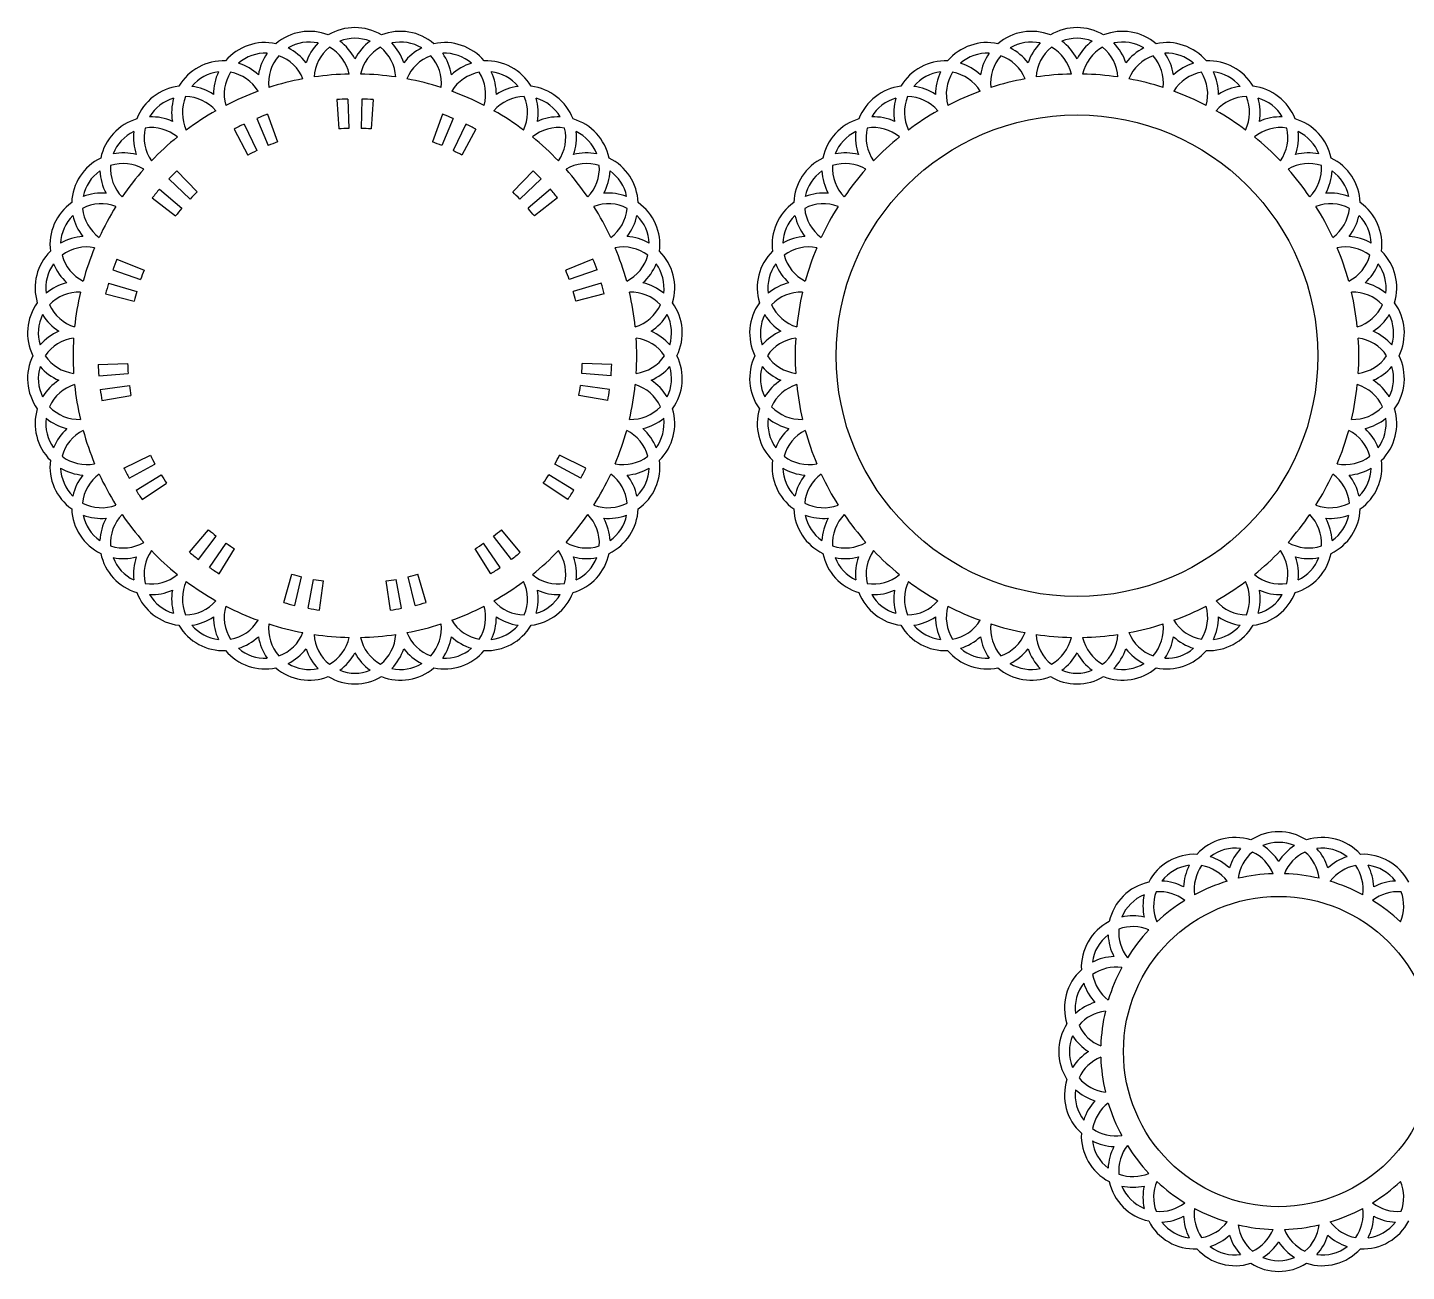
# Model space of a CAD drawing. Extents: x -960 to -427, y -189 to 47.
# Drawn here: x -959.5 to -701.9, y -187.5 to 45 of the extents above; entities that cross this region are included whole.
import ezdxf

# ---------------------------------------------------------------- set-up
doc = ezdxf.new("R2010")
doc.units = 0
doc.layers.get('0').update_dxf_attribs({"linetype": 'CONTINUOUS'})

msp = doc.modelspace()

# ---------------------------------------------------------------- linework, layer by layer
for p, q in [((-901.759703, 31.551512), (-901.369005, 26.065406)), ((-899.647755, 31.655224), (-899.499051, 26.157235)), ((-897.052193, 31.655224), (-897.200897, 26.157235)), ((-894.940246, 31.551512), (-895.330944, 26.065406)), ((-914.70907, 28.799039), (-912.83459, 23.628321)), ((-881.990879, 28.799039), (-883.865358, 23.628321)), ((-920.938955, 26.025316), (-918.350634, 21.17242)), ((-919.051778, 26.979068), (-916.679696, 22.016888)), ((-916.680614, 28.034778), (-914.580228, 22.951632)), ((-880.019334, 28.034778), (-882.11972, 22.951632)), ((-877.648171, 26.979068), (-880.020252, 22.016888)), ((-875.760994, 26.025316), (-878.349315, 21.17242)), ((-931.649258, 18.243824), (-927.833715, 14.282558)), ((-865.05069, 18.243824), (-868.866233, 14.282558)), ((-933.139501, 16.743738), (-929.153201, 12.954357)), ((-863.560448, 16.743738), (-867.546748, 12.954357)), ((-936.212366, 13.17598), (-931.873967, 9.795404)), ((-934.876271, 14.81486), (-930.690966, 11.246496)), ((-861.823678, 14.81486), (-866.008983, 11.246496)), ((-860.487582, 13.17598), (-864.825982, 9.795404)), ((-942.831698, 1.710961), (-937.734834, -0.355915)), ((-853.868251, 1.710961), (-858.965115, -0.355915)), ((-943.582962, -0.265572), (-938.400016, -2.10597)), ((-853.116986, -0.265572), (-858.299933, -2.10597)), ((-944.939026, -4.774729), (-939.600697, -6.098453)), ((-944.385035, -2.734098), (-939.110184, -4.291644)), ((-852.314914, -2.734098), (-857.589764, -4.291644)), ((-851.760922, -4.774729), (-857.099251, -6.098453)), ((-946.322843, -17.94087), (-940.825952, -17.755973)), ((-850.377105, -17.94087), (-855.873997, -17.755973)), ((-946.205229, -20.052089), (-940.721814, -19.625282)), ((-850.494719, -20.052089), (-855.978134, -19.625282)), ((-945.933919, -22.633432), (-940.481592, -21.910846)), ((-850.76603, -22.633432), (-856.218357, -21.910846)), ((-945.610016, -24.722969), (-940.194803, -23.760957)), ((-851.089933, -24.722969), (-856.505146, -23.760957)), ((-941.519044, -37.313687), (-936.572588, -34.908988)), ((-855.180905, -37.313687), (-860.127361, -34.908988)), ((-940.552888, -39.194543), (-935.717137, -36.57433)), ((-939.255107, -41.442366), (-934.56806, -38.56459)), ((-857.444842, -41.442366), (-862.131888, -38.56459)), ((-856.147061, -39.194543), (-860.982811, -36.57433)), ((-938.109315, -43.21951), (-933.553557, -40.138103)), ((-858.590633, -43.21951), (-863.146391, -40.138103)), ((-929.25092, -53.057754), (-925.710187, -48.849048)), ((-867.449028, -53.057754), (-870.989762, -48.849048)), ((-927.603279, -54.383031), (-924.251338, -50.022471)), ((-925.503426, -55.908664), (-922.392093, -51.373292)), ((-871.196523, -55.908664), (-874.307856, -51.373292)), ((-869.096669, -54.383031), (-872.448611, -50.022471)), ((-923.733863, -57.066131), (-920.825292, -52.398132)), ((-872.966086, -57.066131), (-875.874656, -52.398132)), ((-911.639742, -62.450781), (-910.116956, -57.16579)), ((-909.595508, -62.991325), (-908.306958, -57.644398)), ((-907.056666, -63.530973), (-906.059024, -58.122211)), ((-904.969306, -63.868626), (-904.210841, -58.421174)), ((-891.730643, -63.868626), (-892.489108, -58.421174)), ((-889.643283, -63.530973), (-890.640924, -58.122211)), ((-887.10444, -62.991325), (-888.392991, -57.644398)), ((-885.060206, -62.450781), (-886.582992, -57.16579))]:
    msp.add_line(p, q)
for centre, radius in [((-763.42987, -16.327228), 45), ((-725.746378, -146.388199), 29)]:
    msp.add_circle(centre, radius)
for centre, radius, start, end in [((-906.860173, 34.671595), 9.636577, 68.436892, 130.510477), ((-898.349974, 35.37677), 9.636577, 58.963207, 121.036793), ((-889.839776, 34.671595), 9.636577, 49.489523, 111.563108), ((-771.940068, 34.671595), 9.636577, 68.436892, 130.510477), ((-763.42987, 35.37677), 9.636577, 58.963207, 121.036793), ((-754.919671, 34.671595), 9.636577, 49.489523, 111.563108), ((-915.138235, 32.575305), 9.636577, 77.910576, 139.984161), ((-906.860173, 34.671595), 7.636577, 77.62544, 121.321929), ((-898.349974, 35.37677), 9.636577, 135.503174, 161.494026), ((-898.349974, 35.37677), 7.636577, 128.731073, 177.015474), ((-906.860173, 34.671595), 7.636577, 12.45821, 60.742612), ((-906.860173, 34.671595), 9.636577, 27.979659, 53.970511), ((-898.349974, 35.37677), 7.636577, 68.151756, 111.848244), ((-889.839776, 34.671595), 9.636577, 126.029489, 152.020341), ((-889.839776, 34.671595), 7.636577, 119.257388, 167.54179), ((-898.349974, 35.37677), 7.636577, 2.984526, 51.268927), ((-889.839776, 34.671595), 7.636577, 58.678071, 102.37456), ((-898.349974, 35.37677), 9.636577, 18.505974, 44.496826), ((-881.561713, 32.575305), 9.636577, 40.015839, 102.089424), ((-780.218131, 32.575305), 9.636577, 77.910576, 139.984161), ((-771.940068, 34.671595), 7.636577, 77.62544, 121.321929), ((-763.42987, 35.37677), 9.636577, 135.503174, 161.494026), ((-763.42987, 35.37677), 7.636577, 128.731073, 177.015474), ((-771.940068, 34.671595), 7.636577, 12.45821, 60.742612), ((-763.42987, 35.37677), 7.636577, 68.151756, 111.848244), ((-771.940068, 34.671595), 9.636577, 27.979659, 53.970511), ((-754.919671, 34.671595), 9.636577, 126.029489, 152.020341), ((-754.919671, 34.671595), 7.636577, 119.257388, 167.54179), ((-763.42987, 35.37677), 7.636577, 2.984526, 51.268927), ((-763.42987, 35.37677), 9.636577, 18.505974, 44.496826), ((-754.919671, 34.671595), 7.636577, 58.678071, 102.37456), ((-746.641609, 32.575305), 9.636577, 40.015839, 102.089424), ((-922.958358, 29.145081), 9.636577, 87.38426, 149.457845), ((-915.138235, 32.575305), 7.636577, 87.099124, 130.795613), ((-906.860173, 34.671595), 9.636577, 144.976858, 170.96771), ((-906.860173, 34.671595), 7.636577, 138.204757, 186.489158), ((-915.138235, 32.575305), 7.636577, 21.931894, 70.216296), ((-915.138235, 32.575305), 9.636577, 37.453343, 63.444195), ((-881.561713, 32.575305), 9.636577, 116.555805, 142.546657), ((-881.561713, 32.575305), 7.636577, 109.783704, 158.068106), ((-889.839776, 34.671595), 7.636577, 353.510842, 41.795243), ((-889.839776, 34.671595), 9.636577, 9.03229, 35.023142), ((-881.561713, 32.575305), 7.636577, 49.204387, 92.900876), ((-873.741591, 29.145081), 9.636577, 30.542155, 92.61574), ((-788.038253, 29.145081), 9.636577, 87.38426, 149.457845), ((-780.218131, 32.575305), 7.636577, 87.099124, 130.795613), ((-771.940068, 34.671595), 9.636577, 144.976858, 170.96771), ((-771.940068, 34.671595), 7.636577, 138.204757, 186.489158), ((-780.218131, 32.575305), 7.636577, 21.931894, 70.216296), ((-780.218131, 32.575305), 9.636577, 37.453343, 63.444195), ((-746.641609, 32.575305), 9.636577, 116.555805, 142.546657), ((-746.641609, 32.575305), 7.636577, 109.783704, 158.068106), ((-754.919671, 34.671595), 7.636577, 353.510842, 41.795243), ((-746.641609, 32.575305), 7.636577, 49.204387, 92.900876), ((-754.919671, 34.671595), 9.636577, 9.03229, 35.023142), ((-738.821487, 29.145081), 9.636577, 30.542155, 92.61574), ((-922.958358, 29.145081), 7.636577, 96.572808, 140.269297), ((-915.138235, 32.575305), 9.636577, 154.450542, 180.441394), ((-915.138235, 32.575305), 7.636577, 147.678441, 195.962843), ((-922.958358, 29.145081), 7.636577, 31.405578, 79.68998), ((-922.958358, 29.145081), 9.636577, 46.927027, 72.917879), ((-898.349974, -16.327228), 52.656781, 91.146318, 98.327367), ((-898.349974, -16.327228), 52.656781, 81.672633, 88.853682), ((-873.741591, 29.145081), 9.636577, 107.082121, 133.072973), ((-873.741591, 29.145081), 7.636577, 100.31002, 148.594422), ((-881.561713, 32.575305), 7.636577, 344.037157, 32.321559), ((-881.561713, 32.575305), 9.636577, 359.558606, 25.549458), ((-873.741591, 29.145081), 7.636577, 39.730703, 83.427192), ((-788.038253, 29.145081), 7.636577, 96.572808, 140.269297), ((-780.218131, 32.575305), 9.636577, 154.450542, 180.441394), ((-780.218131, 32.575305), 7.636577, 147.678441, 195.962843), ((-788.038253, 29.145081), 7.636577, 31.405578, 79.68998), ((-788.038253, 29.145081), 9.636577, 46.927027, 72.917879), ((-763.42987, -16.327228), 52.656781, 91.146318, 98.327367), ((-763.42987, -16.327228), 52.656781, 81.672633, 88.853682), ((-738.821487, 29.145081), 9.636577, 107.082121, 133.072973), ((-738.821487, 29.145081), 7.636577, 100.31002, 148.594422), ((-746.641609, 32.575305), 7.636577, 344.037157, 32.321559), ((-746.641609, 32.575305), 9.636577, 359.558606, 25.549458), ((-738.821487, 29.145081), 7.636577, 39.730703, 83.427192), ((-930.107227, 24.474491), 9.636577, 96.857944, 158.931529), ((-930.107227, 24.474491), 9.636577, 56.400711, 82.391563), ((-898.349974, -16.327228), 52.656781, 100.620002, 107.801051), ((-898.349974, -16.327228), 52.656781, 72.198949, 79.379998), ((-866.592721, 24.474491), 9.636577, 97.608437, 123.599289), ((-866.592721, 24.474491), 9.636577, 21.068471, 83.142056), ((-795.187123, 24.474491), 9.636577, 96.857944, 158.931529), ((-795.187123, 24.474491), 9.636577, 56.400711, 82.391563), ((-763.42987, -16.327228), 52.656781, 100.620002, 107.801051), ((-763.42987, -16.327228), 52.656781, 72.198949, 79.379998), ((-731.672617, 24.474491), 9.636577, 97.608437, 123.599289), ((-731.672617, 24.474491), 9.636577, 21.068471, 83.142056), ((-930.107227, 24.474491), 7.636577, 106.046492, 149.742981), ((-922.958358, 29.145081), 9.636577, 163.924226, 189.915078), ((-922.958358, 29.145081), 7.636577, 157.152125, 205.436527), ((-930.107227, 24.474491), 7.636577, 40.879263, 89.163664), ((-898.349974, -16.327228), 52.656781, 110.093686, 117.274735), ((-898.349974, -16.327228), 48, 91.549301, 94.073495), ((-898.349974, -16.327228), 48, 85.926505, 88.450699), ((-898.349974, -16.327228), 52.656781, 62.725265, 69.906314), ((-866.592721, 24.474491), 7.636577, 90.836336, 139.120737), ((-873.741591, 29.145081), 7.636577, 334.563473, 22.847875), ((-873.741591, 29.145081), 9.636577, 350.084922, 16.075774), ((-866.592721, 24.474491), 7.636577, 30.257019, 73.953508), ((-795.187123, 24.474491), 7.636577, 106.046492, 149.742981), ((-788.038253, 29.145081), 9.636577, 163.924226, 189.915078), ((-788.038253, 29.145081), 7.636577, 157.152125, 205.436527), ((-795.187123, 24.474491), 7.636577, 40.879263, 89.163664), ((-763.42987, -16.327228), 52.656781, 110.093686, 117.274735), ((-763.42987, -16.327228), 52.656781, 62.725265, 69.906314), ((-731.672617, 24.474491), 7.636577, 90.836336, 139.120737), ((-738.821487, 29.145081), 7.636577, 334.563473, 22.847875), ((-738.821487, 29.145081), 9.636577, 350.084922, 16.075774), ((-731.672617, 24.474491), 7.636577, 30.257019, 73.953508), ((-898.349974, -16.327228), 52.656781, 119.56737, 126.748419), ((-898.349974, -16.327228), 48, 109.926505, 112.450699), ((-898.349974, -16.327228), 48, 67.549301, 70.073495), ((-898.349974, -16.327228), 52.656781, 53.251581, 60.43263), ((-763.42987, -16.327228), 52.656781, 119.56737, 126.748419), ((-763.42987, -16.327228), 52.656781, 53.251581, 60.43263), ((-936.389842, 18.690937), 9.636577, 106.331628, 168.405214), ((-930.107227, 24.474491), 7.636577, 166.625809, 214.910211), ((-936.389842, 18.690937), 7.636577, 50.352947, 98.637348), ((-936.389842, 18.690937), 9.636577, 65.874395, 91.865248), ((-898.349974, -16.327228), 48, 115.549301, 118.073495), ((-898.349974, -16.327228), 42.5, 91.549301, 94.073495), ((-898.349974, -16.327228), 42.5, 85.926505, 88.450699), ((-898.349974, -16.327228), 48, 61.926505, 64.450699), ((-860.310106, 18.690937), 7.636577, 81.362652, 129.647053), ((-860.310106, 18.690937), 9.636577, 88.134752, 114.125605), ((-866.592721, 24.474491), 7.636577, 325.089789, 13.374191), ((-860.310106, 18.690937), 9.636577, 11.594786, 73.668372), ((-801.469738, 18.690937), 9.636577, 106.331628, 168.405214), ((-795.187123, 24.474491), 7.636577, 166.625809, 214.910211), ((-801.469738, 18.690937), 7.636577, 50.352947, 98.637348), ((-801.469738, 18.690937), 9.636577, 65.874395, 91.865248), ((-725.390002, 18.690937), 7.636577, 81.362652, 129.647053), ((-725.390002, 18.690937), 9.636577, 88.134752, 114.125605), ((-731.672617, 24.474491), 7.636577, 325.089789, 13.374191), ((-725.390002, 18.690937), 9.636577, 11.594786, 73.668372), ((-936.389842, 18.690937), 7.636577, 115.520177, 159.216666), ((-930.107227, 24.474491), 9.636577, 173.39791, 199.388762), ((-898.349974, -16.327228), 52.656781, 129.041055, 136.222103), ((-898.349974, -16.327228), 42.5, 109.926505, 112.450699), ((-898.349974, -16.327228), 42.5, 67.549301, 70.073495), ((-898.349974, -16.327228), 52.656781, 43.777897, 50.958945), ((-866.592721, 24.474491), 9.636577, 340.611238, 6.60209), ((-860.310106, 18.690937), 7.636577, 20.783334, 64.479823), ((-801.469738, 18.690937), 7.636577, 115.520177, 159.216666), ((-795.187123, 24.474491), 9.636577, 173.39791, 199.388762), ((-763.42987, -16.327228), 52.656781, 129.041055, 136.222103), ((-763.42987, -16.327228), 52.656781, 43.777897, 50.958945), ((-731.672617, 24.474491), 9.636577, 340.611238, 6.60209), ((-725.390002, 18.690937), 7.636577, 20.783334, 64.479823), ((-941.634829, 11.952178), 9.636577, 115.805313, 177.878898), ((-941.634829, 11.952178), 9.636577, 75.34808, 101.338932), ((-898.349974, -16.327228), 42.5, 115.549301, 118.073495), ((-898.349974, -16.327228), 42.5, 61.926505, 64.450699), ((-855.06512, 11.952178), 9.636577, 78.661068, 104.65192), ((-855.06512, 11.952178), 9.636577, 2.121102, 64.194687), ((-806.714724, 11.952178), 9.636577, 115.805313, 177.878898), ((-806.714724, 11.952178), 9.636577, 75.34808, 101.338932), ((-720.145015, 11.952178), 9.636577, 78.661068, 104.65192), ((-720.145015, 11.952178), 9.636577, 2.121102, 64.194687), ((-941.634829, 11.952178), 7.636577, 124.993861, 168.69035), ((-936.389842, 18.690937), 9.636577, 182.871595, 208.862447), ((-936.389842, 18.690937), 7.636577, 176.099494, 224.383895), ((-941.634829, 11.952178), 7.636577, 59.826631, 108.111033), ((-898.349974, -16.327228), 52.656781, 138.514739, 145.695788), ((-898.349974, -16.327228), 48, 133.926505, 136.450699), ((-898.349974, -16.327228), 48, 43.549301, 46.073495), ((-855.06512, 11.952178), 7.636577, 71.888967, 120.173369), ((-898.349974, -16.327228), 52.656781, 34.304212, 41.485261), ((-860.310106, 18.690937), 7.636577, 315.616105, 3.900506), ((-860.310106, 18.690937), 9.636577, 331.137553, 357.128405), ((-855.06512, 11.952178), 7.636577, 11.30965, 55.006139), ((-806.714724, 11.952178), 7.636577, 124.993861, 168.69035), ((-801.469738, 18.690937), 9.636577, 182.871595, 208.862447), ((-801.469738, 18.690937), 7.636577, 176.099494, 224.383895), ((-806.714724, 11.952178), 7.636577, 59.826631, 108.111033), ((-763.42987, -16.327228), 52.656781, 138.514739, 145.695788), ((-763.42987, -16.327228), 52.656781, 34.304212, 41.485261), ((-720.145015, 11.952178), 7.636577, 71.888967, 120.173369), ((-725.390002, 18.690937), 7.636577, 315.616105, 3.900506), ((-725.390002, 18.690937), 9.636577, 331.137553, 357.128405), ((-720.145015, 11.952178), 7.636577, 11.30965, 55.006139), ((-945.699117, 4.442031), 9.636577, 84.821764, 110.812616), ((-898.349974, -16.327228), 48, 139.549301, 142.073495), ((-898.349974, -16.327228), 42.5, 133.926505, 136.450699), ((-898.349974, -16.327228), 42.5, 43.549301, 46.073495), ((-898.349974, -16.327228), 48, 37.926505, 40.450699), ((-851.000832, 4.442031), 9.636577, 69.187384, 95.178236), ((-810.779012, 4.442031), 9.636577, 84.821764, 110.812616), ((-716.080727, 4.442031), 9.636577, 69.187384, 95.178236), ((-945.699117, 4.442031), 9.636577, 125.278997, 187.352582), ((-945.699117, 4.442031), 7.636577, 69.300315, 117.584717), ((-941.634829, 11.952178), 7.636577, 185.573178, 233.857579), ((-898.349974, -16.327228), 52.656781, 147.988423, 155.169472), ((-898.349974, -16.327228), 42.5, 139.549301, 142.073495), ((-898.349974, -16.327228), 42.5, 37.926505, 40.450699), ((-851.000832, 4.442031), 7.636577, 62.415283, 110.699685), ((-898.349974, -16.327228), 52.656781, 24.830528, 32.011577), ((-855.06512, 11.952178), 7.636577, 306.142421, 354.426822), ((-851.000832, 4.442031), 9.636577, 352.647418, 54.721003), ((-810.779012, 4.442031), 9.636577, 125.278997, 187.352582), ((-810.779012, 4.442031), 7.636577, 69.300315, 117.584717), ((-806.714724, 11.952178), 7.636577, 185.573178, 233.857579), ((-763.42987, -16.327228), 52.656781, 147.988423, 155.169472), ((-716.080727, 4.442031), 7.636577, 62.415283, 110.699685), ((-763.42987, -16.327228), 52.656781, 24.830528, 32.011577), ((-720.145015, 11.952178), 7.636577, 306.142421, 354.426822), ((-716.080727, 4.442031), 9.636577, 352.647418, 54.721003), ((-945.699117, 4.442031), 7.636577, 134.467545, 178.164034), ((-941.634829, 11.952178), 9.636577, 192.345279, 218.336131), ((-855.06512, 11.952178), 9.636577, 321.663869, 347.654721), ((-851.000832, 4.442031), 7.636577, 1.835966, 45.532455), ((-810.779012, 4.442031), 7.636577, 134.467545, 178.164034), ((-806.714724, 11.952178), 9.636577, 192.345279, 218.336131), ((-720.145015, 11.952178), 9.636577, 321.663869, 347.654721), ((-716.080727, 4.442031), 7.636577, 1.835966, 45.532455), ((-948.471844, -3.634647), 9.636577, 94.295448, 120.2863), ((-848.228104, -3.634647), 9.636577, 59.7137, 85.704552), ((-813.55174, -3.634647), 9.636577, 94.295448, 120.2863), ((-713.308, -3.634647), 9.636577, 59.7137, 85.704552), ((-948.471844, -3.634647), 9.636577, 134.752681, 196.826266), ((-948.471844, -3.634647), 7.636577, 78.774, 127.058401), ((-898.349974, -16.327228), 52.656781, 157.462107, 164.643156), ((-848.228104, -3.634647), 7.636577, 52.941599, 101.226), ((-898.349974, -16.327228), 52.656781, 15.356844, 22.537893), ((-848.228104, -3.634647), 9.636577, 343.173734, 45.247319), ((-813.55174, -3.634647), 9.636577, 134.752681, 196.826266), ((-813.55174, -3.634647), 7.636577, 78.774, 127.058401), ((-763.42987, -16.327228), 52.656781, 157.462107, 164.643156), ((-713.308, -3.634647), 7.636577, 52.941599, 101.226), ((-763.42987, -16.327228), 52.656781, 15.356844, 22.537893), ((-713.308, -3.634647), 9.636577, 343.173734, 45.247319), ((-948.471844, -3.634647), 7.636577, 143.941229, 187.637718), ((-945.699117, 4.442031), 9.636577, 201.818963, 227.809815), ((-945.699117, 4.442031), 7.636577, 195.046862, 243.331264), ((-898.349974, -16.327228), 48, 157.926505, 160.450699), ((-898.349974, -16.327228), 48, 19.549301, 22.073495), ((-851.000832, 4.442031), 7.636577, 296.668736, 344.953138), ((-851.000832, 4.442031), 9.636577, 312.190185, 338.181037), ((-848.228104, -3.634647), 7.636577, 352.362282, 36.058771), ((-813.55174, -3.634647), 7.636577, 143.941229, 187.637718), ((-810.779012, 4.442031), 9.636577, 201.818963, 227.809815), ((-810.779012, 4.442031), 7.636577, 195.046862, 243.331264), ((-716.080727, 4.442031), 7.636577, 296.668736, 344.953138), ((-716.080727, 4.442031), 9.636577, 312.190185, 338.181037), ((-713.308, -3.634647), 7.636577, 352.362282, 36.058771), ((-898.349974, -16.327228), 42.5, 157.926505, 160.450699), ((-898.349974, -16.327228), 42.5, 19.549301, 22.073495), ((-949.877377, -12.057546), 9.636577, 103.769132, 129.759984), ((-949.877377, -12.057546), 7.636577, 88.247684, 136.532085), ((-898.349974, -16.327228), 52.656781, 166.935791, 174.11684), ((-898.349974, -16.327228), 48, 163.549301, 166.073495), ((-898.349974, -16.327228), 42.5, 163.549301, 166.073495), ((-898.349974, -16.327228), 42.5, 13.926505, 16.450699), ((-898.349974, -16.327228), 48, 13.926505, 16.450699), ((-898.349974, -16.327228), 52.656781, 5.88316, 13.064209), ((-846.822571, -12.057546), 7.636577, 43.467915, 91.752316), ((-846.822571, -12.057546), 9.636577, 50.240016, 76.230868), ((-814.957273, -12.057546), 9.636577, 103.769132, 129.759984), ((-814.957273, -12.057546), 7.636577, 88.247684, 136.532085), ((-763.42987, -16.327228), 52.656781, 166.935791, 174.11684), ((-763.42987, -16.327228), 52.656781, 5.88316, 13.064209), ((-711.902467, -12.057546), 7.636577, 43.467915, 91.752316), ((-711.902467, -12.057546), 9.636577, 50.240016, 76.230868), ((-949.877377, -12.057546), 9.636577, 144.226365, 206.29995), ((-948.471844, -3.634647), 7.636577, 204.520546, 252.804948), ((-848.228104, -3.634647), 7.636577, 287.195052, 335.479454), ((-846.822571, -12.057546), 9.636577, 333.70005, 35.773635), ((-814.957273, -12.057546), 9.636577, 144.226365, 206.29995), ((-813.55174, -3.634647), 7.636577, 204.520546, 252.804948), ((-713.308, -3.634647), 7.636577, 287.195052, 335.479454), ((-711.902467, -12.057546), 9.636577, 333.70005, 35.773635), ((-949.877377, -12.057546), 7.636577, 153.414913, 197.111402), ((-948.471844, -3.634647), 9.636577, 211.292647, 237.283499), ((-848.228104, -3.634647), 9.636577, 302.716501, 328.707353), ((-846.822571, -12.057546), 7.636577, 342.888598, 26.585087), ((-814.957273, -12.057546), 7.636577, 153.414913, 197.111402), ((-813.55174, -3.634647), 9.636577, 211.292647, 237.283499), ((-713.308, -3.634647), 9.636577, 302.716501, 328.707353), ((-711.902467, -12.057546), 7.636577, 342.888598, 26.585087), ((-949.877377, -20.596911), 9.636577, 113.242817, 139.233669), ((-846.822571, -20.596911), 9.636577, 40.766331, 66.757183), ((-814.957273, -20.596911), 9.636577, 113.242817, 139.233669), ((-711.902467, -20.596911), 9.636577, 40.766331, 66.757183), ((-949.877377, -20.596911), 7.636577, 97.721368, 146.00577), ((-898.349974, -16.327228), 52.656781, 176.409476, 183.590524), ((-898.349974, -16.327228), 52.656781, 356.409476, 3.590524), ((-846.822571, -20.596911), 7.636577, 33.99423, 82.278632), ((-814.957273, -20.596911), 7.636577, 97.721368, 146.00577), ((-763.42987, -16.327228), 52.656781, 176.409476, 183.590524), ((-763.42987, -16.327228), 52.656781, 356.409476, 3.590524), ((-711.902467, -20.596911), 7.636577, 33.99423, 82.278632), ((-949.877377, -20.596911), 9.636577, 153.70005, 215.773635), ((-949.877377, -12.057546), 7.636577, 213.99423, 262.278632), ((-898.349974, -16.327228), 48, 181.926505, 184.450699), ((-898.349974, -16.327228), 42.5, 181.926505, 184.450699), ((-898.349974, -16.327228), 42.5, 355.549301, 358.073495), ((-898.349974, -16.327228), 48, 355.549301, 358.073495), ((-846.822571, -12.057546), 7.636577, 277.721368, 326.00577), ((-846.822571, -20.596911), 9.636577, 324.226365, 26.29995), ((-814.957273, -20.596911), 9.636577, 153.70005, 215.773635), ((-814.957273, -12.057546), 7.636577, 213.99423, 262.278632), ((-711.902467, -12.057546), 7.636577, 277.721368, 326.00577), ((-711.902467, -20.596911), 9.636577, 324.226365, 26.29995), ((-949.877377, -20.596911), 7.636577, 162.888598, 206.585087), ((-949.877377, -12.057546), 9.636577, 220.766331, 246.757183), ((-846.822571, -12.057546), 9.636577, 293.242817, 319.233669), ((-846.822571, -20.596911), 7.636577, 333.414913, 17.111402), ((-814.957273, -20.596911), 7.636577, 162.888598, 206.585087), ((-814.957273, -12.057546), 9.636577, 220.766331, 246.757183), ((-711.902467, -12.057546), 9.636577, 293.242817, 319.233669), ((-711.902467, -20.596911), 7.636577, 333.414913, 17.111402), ((-948.471844, -29.01981), 9.636577, 122.716501, 148.707353), ((-948.471844, -29.01981), 7.636577, 107.195052, 155.479454), ((-898.349974, -16.327228), 52.656781, 185.88316, 193.064209), ((-898.349974, -16.327228), 48, 187.549301, 190.073495), ((-898.349974, -16.327228), 42.5, 187.549301, 190.073495), ((-898.349974, -16.327228), 42.5, 349.926505, 352.450699), ((-898.349974, -16.327228), 48, 349.926505, 352.450699), ((-898.349974, -16.327228), 52.656781, 346.935791, 354.11684), ((-848.228104, -29.01981), 7.636577, 24.520546, 72.804948), ((-848.228104, -29.01981), 9.636577, 31.292647, 57.283499), ((-813.55174, -29.01981), 9.636577, 122.716501, 148.707353), ((-813.55174, -29.01981), 7.636577, 107.195052, 155.479454), ((-763.42987, -16.327228), 52.656781, 185.88316, 193.064209), ((-763.42987, -16.327228), 52.656781, 346.935791, 354.11684), ((-713.308, -29.01981), 7.636577, 24.520546, 72.804948), ((-713.308, -29.01981), 9.636577, 31.292647, 57.283499), ((-948.471844, -29.01981), 9.636577, 163.173734, 225.247319), ((-948.471844, -29.01981), 7.636577, 172.362282, 216.058771), ((-949.877377, -20.596911), 9.636577, 230.240016, 256.230868), ((-949.877377, -20.596911), 7.636577, 223.467915, 271.752316), ((-846.822571, -20.596911), 7.636577, 268.247684, 316.532085), ((-846.822571, -20.596911), 9.636577, 283.769132, 309.759984), ((-848.228104, -29.01981), 7.636577, 323.941229, 7.637718), ((-848.228104, -29.01981), 9.636577, 314.752681, 16.826266), ((-813.55174, -29.01981), 9.636577, 163.173734, 225.247319), ((-813.55174, -29.01981), 7.636577, 172.362282, 216.058771), ((-814.957273, -20.596911), 9.636577, 230.240016, 256.230868), ((-814.957273, -20.596911), 7.636577, 223.467915, 271.752316), ((-711.902467, -20.596911), 7.636577, 268.247684, 316.532085), ((-711.902467, -20.596911), 9.636577, 283.769132, 309.759984), ((-713.308, -29.01981), 7.636577, 323.941229, 7.637718), ((-713.308, -29.01981), 9.636577, 314.752681, 16.826266), ((-945.699117, -37.096488), 9.636577, 132.190185, 158.181037), ((-945.699117, -37.096488), 7.636577, 116.668736, 164.953138), ((-898.349974, -16.327228), 52.656781, 195.356844, 202.537893), ((-898.349974, -16.327228), 52.656781, 337.462107, 344.643156), ((-851.000832, -37.096488), 7.636577, 15.046862, 63.331264), ((-851.000832, -37.096488), 9.636577, 21.818963, 47.809815), ((-810.779012, -37.096488), 9.636577, 132.190185, 158.181037), ((-810.779012, -37.096488), 7.636577, 116.668736, 164.953138), ((-763.42987, -16.327228), 52.656781, 195.356844, 202.537893), ((-763.42987, -16.327228), 52.656781, 337.462107, 344.643156), ((-716.080727, -37.096488), 7.636577, 15.046862, 63.331264), ((-716.080727, -37.096488), 9.636577, 21.818963, 47.809815), ((-945.699117, -37.096488), 9.636577, 172.647418, 234.721003), ((-948.471844, -29.01981), 7.636577, 232.941599, 281.226), ((-898.349974, -16.327228), 42.5, 205.926505, 208.450699), ((-898.349974, -16.327228), 42.5, 331.549301, 334.073495), ((-848.228104, -29.01981), 7.636577, 258.774, 307.058401), ((-851.000832, -37.096488), 9.636577, 305.278997, 7.352582), ((-810.779012, -37.096488), 9.636577, 172.647418, 234.721003), ((-813.55174, -29.01981), 7.636577, 232.941599, 281.226), ((-713.308, -29.01981), 7.636577, 258.774, 307.058401), ((-716.080727, -37.096488), 9.636577, 305.278997, 7.352582), ((-948.471844, -29.01981), 9.636577, 239.7137, 265.704552), ((-945.699117, -37.096488), 7.636577, 181.835966, 225.532455), ((-941.634829, -44.606635), 9.636577, 141.663869, 167.654721), ((-941.634829, -44.606635), 7.636577, 126.142421, 174.426822), ((-898.349974, -16.327228), 52.656781, 204.830528, 212.011577), ((-898.349974, -16.327228), 48, 205.926505, 208.450699), ((-898.349974, -16.327228), 42.5, 211.549301, 214.073495), ((-898.349974, -16.327228), 42.5, 325.926505, 328.450699), ((-898.349974, -16.327228), 48, 331.549301, 334.073495), ((-898.349974, -16.327228), 52.656781, 327.988423, 335.169472), ((-855.06512, -44.606635), 7.636577, 5.573178, 53.857579), ((-855.06512, -44.606635), 9.636577, 12.345279, 38.336131), ((-848.228104, -29.01981), 9.636577, 274.295448, 300.2863), ((-851.000832, -37.096488), 7.636577, 314.467545, 358.164034), ((-813.55174, -29.01981), 9.636577, 239.7137, 265.704552), ((-810.779012, -37.096488), 7.636577, 181.835966, 225.532455), ((-806.714724, -44.606635), 9.636577, 141.663869, 167.654721), ((-806.714724, -44.606635), 7.636577, 126.142421, 174.426822), ((-763.42987, -16.327228), 52.656781, 204.830528, 212.011577), ((-763.42987, -16.327228), 52.656781, 327.988423, 335.169472), ((-720.145015, -44.606635), 7.636577, 5.573178, 53.857579), ((-713.308, -29.01981), 9.636577, 274.295448, 300.2863), ((-720.145015, -44.606635), 9.636577, 12.345279, 38.336131), ((-716.080727, -37.096488), 7.636577, 314.467545, 358.164034), ((-898.349974, -16.327228), 48, 211.549301, 214.073495), ((-898.349974, -16.327228), 48, 325.926505, 328.450699), ((-941.634829, -44.606635), 9.636577, 182.121102, 244.194687), ((-945.699117, -37.096488), 7.636577, 242.415283, 290.699685), ((-945.699117, -37.096488), 9.636577, 249.187384, 275.178236), ((-941.634829, -44.606635), 7.636577, 191.30965, 235.006139), ((-936.389842, -51.345394), 7.636577, 135.616105, 183.900506), ((-898.349974, -16.327228), 52.656781, 214.304212, 221.485261), ((-898.349974, -16.327228), 52.656781, 318.514739, 325.695788), ((-860.310106, -51.345394), 7.636577, 356.099494, 44.383895), ((-851.000832, -37.096488), 7.636577, 249.300315, 297.584717), ((-851.000832, -37.096488), 9.636577, 264.821764, 290.812616), ((-855.06512, -44.606635), 9.636577, 295.805313, 357.878898), ((-855.06512, -44.606635), 7.636577, 304.993861, 348.69035), ((-806.714724, -44.606635), 9.636577, 182.121102, 244.194687), ((-810.779012, -37.096488), 7.636577, 242.415283, 290.699685), ((-806.714724, -44.606635), 7.636577, 191.30965, 235.006139), ((-810.779012, -37.096488), 9.636577, 249.187384, 275.178236), ((-801.469738, -51.345394), 7.636577, 135.616105, 183.900506), ((-763.42987, -16.327228), 52.656781, 214.304212, 221.485261), ((-763.42987, -16.327228), 52.656781, 318.514739, 325.695788), ((-725.390002, -51.345394), 7.636577, 356.099494, 44.383895), ((-716.080727, -37.096488), 7.636577, 249.300315, 297.584717), ((-716.080727, -37.096488), 9.636577, 264.821764, 290.812616), ((-720.145015, -44.606635), 9.636577, 295.805313, 357.878898), ((-720.145015, -44.606635), 7.636577, 304.993861, 348.69035), ((-936.389842, -51.345394), 9.636577, 151.137553, 177.128405), ((-898.349974, -16.327228), 42.5, 229.926505, 232.450699), ((-898.349974, -16.327228), 42.5, 307.549301, 310.073495), ((-860.310106, -51.345394), 9.636577, 2.871595, 28.862447), ((-801.469738, -51.345394), 9.636577, 151.137553, 177.128405), ((-725.390002, -51.345394), 9.636577, 2.871595, 28.862447), ((-941.634829, -44.606635), 7.636577, 251.888967, 300.173369), ((-898.349974, -16.327228), 42.5, 235.549301, 238.073495), ((-898.349974, -16.327228), 42.5, 301.926505, 304.450699), ((-855.06512, -44.606635), 7.636577, 239.826631, 288.111033), ((-806.714724, -44.606635), 7.636577, 251.888967, 300.173369), ((-720.145015, -44.606635), 7.636577, 239.826631, 288.111033), ((-936.389842, -51.345394), 9.636577, 191.594786, 253.668372), ((-941.634829, -44.606635), 9.636577, 258.661068, 284.65192), ((-936.389842, -51.345394), 7.636577, 200.783334, 244.479823), ((-930.107227, -57.128948), 9.636577, 160.611238, 186.60209), ((-930.107227, -57.128948), 7.636577, 145.089789, 193.374191), ((-898.349974, -16.327228), 52.656781, 223.777897, 230.958945), ((-898.349974, -16.327228), 48, 229.926505, 232.450699), ((-898.349974, -16.327228), 48, 307.549301, 310.073495), ((-898.349974, -16.327228), 52.656781, 309.041055, 316.222103), ((-866.592721, -57.128948), 7.636577, 346.625809, 34.910211), ((-860.310106, -51.345394), 9.636577, 286.331628, 348.405214), ((-866.592721, -57.128948), 9.636577, 353.39791, 19.388762), ((-855.06512, -44.606635), 9.636577, 255.34808, 281.338932), ((-860.310106, -51.345394), 7.636577, 295.520177, 339.216666), ((-801.469738, -51.345394), 9.636577, 191.594786, 253.668372), ((-806.714724, -44.606635), 9.636577, 258.661068, 284.65192), ((-801.469738, -51.345394), 7.636577, 200.783334, 244.479823), ((-795.187123, -57.128948), 9.636577, 160.611238, 186.60209), ((-795.187123, -57.128948), 7.636577, 145.089789, 193.374191), ((-763.42987, -16.327228), 52.656781, 223.777897, 230.958945), ((-763.42987, -16.327228), 52.656781, 309.041055, 316.222103), ((-731.672617, -57.128948), 7.636577, 346.625809, 34.910211), ((-725.390002, -51.345394), 9.636577, 286.331628, 348.405214), ((-731.672617, -57.128948), 9.636577, 353.39791, 19.388762), ((-720.145015, -44.606635), 9.636577, 255.34808, 281.338932), ((-725.390002, -51.345394), 7.636577, 295.520177, 339.216666), ((-898.349974, -16.327228), 48, 235.549301, 238.073495), ((-898.349974, -16.327228), 48, 301.926505, 304.450699), ((-936.389842, -51.345394), 7.636577, 261.362652, 309.647053), ((-922.958358, -61.799538), 7.636577, 154.563473, 202.847875), ((-898.349974, -16.327228), 52.656781, 233.251581, 240.43263), ((-898.349974, -16.327228), 42.5, 253.926505, 256.450699), ((-898.349974, -16.327228), 42.5, 259.549301, 262.073495), ((-898.349974, -16.327228), 42.5, 277.926505, 280.450699), ((-898.349974, -16.327228), 42.5, 283.549301, 286.073495), ((-898.349974, -16.327228), 52.656781, 299.56737, 306.748419), ((-873.741591, -61.799538), 7.636577, 337.152125, 25.436527), ((-860.310106, -51.345394), 7.636577, 230.352947, 278.637348), ((-801.469738, -51.345394), 7.636577, 261.362652, 309.647053), ((-788.038253, -61.799538), 7.636577, 154.563473, 202.847875), ((-763.42987, -16.327228), 52.656781, 233.251581, 240.43263), ((-763.42987, -16.327228), 52.656781, 299.56737, 306.748419), ((-738.821487, -61.799538), 7.636577, 337.152125, 25.436527), ((-725.390002, -51.345394), 7.636577, 230.352947, 278.637348), ((-930.107227, -57.128948), 9.636577, 201.068471, 263.142056), ((-936.389842, -51.345394), 9.636577, 268.134752, 294.125605), ((-930.107227, -57.128948), 7.636577, 210.257019, 253.953508), ((-922.958358, -61.799538), 9.636577, 170.084922, 196.075774), ((-866.592721, -57.128948), 9.636577, 276.857944, 338.931529), ((-873.741591, -61.799538), 9.636577, 343.924226, 9.915078), ((-866.592721, -57.128948), 7.636577, 286.046492, 329.742981), ((-860.310106, -51.345394), 9.636577, 245.874395, 271.865248), ((-795.187123, -57.128948), 9.636577, 201.068471, 263.142056), ((-801.469738, -51.345394), 9.636577, 268.134752, 294.125605), ((-795.187123, -57.128948), 7.636577, 210.257019, 253.953508), ((-788.038253, -61.799538), 9.636577, 170.084922, 196.075774), ((-731.672617, -57.128948), 9.636577, 276.857944, 338.931529), ((-738.821487, -61.799538), 9.636577, 343.924226, 9.915078), ((-731.672617, -57.128948), 7.636577, 286.046492, 329.742981), ((-725.390002, -51.345394), 9.636577, 245.874395, 271.865248), ((-930.107227, -57.128948), 7.636577, 270.836336, 319.120737), ((-915.138235, -65.229762), 7.636577, 164.037157, 212.321559), ((-898.349974, -16.327228), 52.656781, 242.725265, 249.906314), ((-898.349974, -16.327228), 48, 253.926505, 256.450699), ((-898.349974, -16.327228), 48, 259.549301, 262.073495), ((-898.349974, -16.327228), 48, 277.926505, 280.450699), ((-898.349974, -16.327228), 48, 283.549301, 286.073495), ((-898.349974, -16.327228), 52.656781, 290.093686, 297.274735), ((-881.561713, -65.229762), 7.636577, 327.678441, 15.962843), ((-866.592721, -57.128948), 7.636577, 220.879263, 269.163664), ((-795.187123, -57.128948), 7.636577, 270.836336, 319.120737), ((-780.218131, -65.229762), 7.636577, 164.037157, 212.321559), ((-763.42987, -16.327228), 52.656781, 242.725265, 249.906314), ((-763.42987, -16.327228), 52.656781, 290.093686, 297.274735), ((-746.641609, -65.229762), 7.636577, 327.678441, 15.962843), ((-731.672617, -57.128948), 7.636577, 220.879263, 269.163664), ((-922.958358, -61.799538), 9.636577, 210.542155, 272.61574), ((-930.107227, -57.128948), 9.636577, 277.608437, 303.599289), ((-922.958358, -61.799538), 7.636577, 219.730703, 263.427192), ((-915.138235, -65.229762), 9.636577, 179.558606, 205.549458), ((-922.958358, -61.799538), 7.636577, 280.31002, 328.594422), ((-906.860173, -67.326052), 7.636577, 173.510842, 221.795243), ((-898.349974, -16.327228), 52.656781, 252.198949, 259.379998), ((-898.349974, -16.327228), 52.656781, 280.620002, 287.801051), ((-889.839776, -67.326052), 7.636577, 318.204757, 6.489158), ((-873.741591, -61.799538), 7.636577, 211.405578, 259.68998), ((-873.741591, -61.799538), 9.636577, 267.38426, 329.457845), ((-881.561713, -65.229762), 9.636577, 334.450542, 0.441394), ((-873.741591, -61.799538), 7.636577, 276.572808, 320.269297), ((-866.592721, -57.128948), 9.636577, 236.400711, 262.391563), ((-788.038253, -61.799538), 9.636577, 210.542155, 272.61574), ((-795.187123, -57.128948), 9.636577, 277.608437, 303.599289), ((-788.038253, -61.799538), 7.636577, 219.730703, 263.427192), ((-780.218131, -65.229762), 9.636577, 179.558606, 205.549458), ((-788.038253, -61.799538), 7.636577, 280.31002, 328.594422), ((-771.940068, -67.326052), 7.636577, 173.510842, 221.795243), ((-763.42987, -16.327228), 52.656781, 252.198949, 259.379998), ((-763.42987, -16.327228), 52.656781, 280.620002, 287.801051), ((-754.919671, -67.326052), 7.636577, 318.204757, 6.489158), ((-738.821487, -61.799538), 7.636577, 211.405578, 259.68998), ((-738.821487, -61.799538), 9.636577, 267.38426, 329.457845), ((-746.641609, -65.229762), 9.636577, 334.450542, 0.441394), ((-738.821487, -61.799538), 7.636577, 276.572808, 320.269297), ((-731.672617, -57.128948), 9.636577, 236.400711, 262.391563), ((-922.958358, -61.799538), 9.636577, 287.082121, 313.072973), ((-906.860173, -67.326052), 9.636577, 189.03229, 215.023142), ((-915.138235, -65.229762), 7.636577, 289.783704, 338.068106), ((-898.349974, -16.327228), 52.656781, 261.672633, 268.853682), ((-898.349974, -68.031227), 7.636577, 182.984526, 231.268927), ((-906.860173, -67.326052), 7.636577, 299.257388, 347.54179), ((-898.349974, -16.327228), 52.656781, 271.146318, 278.327367), ((-889.839776, -67.326052), 7.636577, 192.45821, 240.742612), ((-898.349974, -68.031227), 7.636577, 308.731073, 357.015474), ((-881.561713, -65.229762), 7.636577, 201.931894, 250.216296), ((-889.839776, -67.326052), 9.636577, 324.976858, 350.96771), ((-873.741591, -61.799538), 9.636577, 226.927027, 252.917879), ((-788.038253, -61.799538), 9.636577, 287.082121, 313.072973), ((-771.940068, -67.326052), 9.636577, 189.03229, 215.023142), ((-780.218131, -65.229762), 7.636577, 289.783704, 338.068106), ((-763.42987, -16.327228), 52.656781, 261.672633, 268.853682), ((-763.42987, -68.031227), 7.636577, 182.984526, 231.268927), ((-771.940068, -67.326052), 7.636577, 299.257388, 347.54179), ((-763.42987, -16.327228), 52.656781, 271.146318, 278.327367), ((-754.919671, -67.326052), 7.636577, 192.45821, 240.742612), ((-763.42987, -68.031227), 7.636577, 308.731073, 357.015474), ((-746.641609, -65.229762), 7.636577, 201.931894, 250.216296), ((-754.919671, -67.326052), 9.636577, 324.976858, 350.96771), ((-738.821487, -61.799538), 9.636577, 226.927027, 252.917879), ((-915.138235, -65.229762), 9.636577, 220.015839, 282.089424), ((-915.138235, -65.229762), 7.636577, 229.204387, 272.900876), ((-915.138235, -65.229762), 9.636577, 296.555805, 322.546657), ((-898.349974, -68.031227), 9.636577, 198.505974, 224.496826), ((-906.860173, -67.326052), 9.636577, 306.029489, 332.020341), ((-889.839776, -67.326052), 9.636577, 207.979659, 233.970511), ((-898.349974, -68.031227), 9.636577, 315.503174, 341.494026), ((-881.561713, -65.229762), 9.636577, 217.453343, 243.444195), ((-881.561713, -65.229762), 9.636577, 257.910576, 319.984161), ((-881.561713, -65.229762), 7.636577, 267.099124, 310.795613), ((-780.218131, -65.229762), 9.636577, 220.015839, 282.089424), ((-780.218131, -65.229762), 7.636577, 229.204387, 272.900876), ((-780.218131, -65.229762), 9.636577, 296.555805, 322.546657), ((-763.42987, -68.031227), 9.636577, 198.505974, 224.496826), ((-771.940068, -67.326052), 9.636577, 306.029489, 332.020341), ((-754.919671, -67.326052), 9.636577, 207.979659, 233.970511), ((-763.42987, -68.031227), 9.636577, 315.503174, 341.494026), ((-746.641609, -65.229762), 9.636577, 217.453343, 243.444195), ((-746.641609, -65.229762), 9.636577, 257.910576, 319.984161), ((-746.641609, -65.229762), 7.636577, 267.099124, 310.795613), ((-906.860173, -67.326052), 9.636577, 229.489523, 291.563108), ((-906.860173, -67.326052), 7.636577, 238.678071, 282.37456), ((-889.839776, -67.326052), 9.636577, 248.436892, 310.510477), ((-889.839776, -67.326052), 7.636577, 257.62544, 301.321929), ((-771.940068, -67.326052), 9.636577, 229.489523, 291.563108), ((-771.940068, -67.326052), 7.636577, 238.678071, 282.37456), ((-754.919671, -67.326052), 9.636577, 248.436892, 310.510477), ((-754.919671, -67.326052), 7.636577, 257.62544, 301.321929), ((-898.349974, -68.031227), 9.636577, 238.963207, 301.036793), ((-898.349974, -68.031227), 7.636577, 248.151756, 291.848244), ((-763.42987, -68.031227), 9.636577, 238.963207, 301.036793), ((-763.42987, -68.031227), 7.636577, 248.151756, 291.848244), ((-725.746378, -114.933705), 9.636577, 57.283044, 122.716956), ((-733.887401, -116.005491), 9.636577, 72.283044, 137.716956), ((-733.887401, -116.005491), 9.636577, 32.349023, 57.383837), ((-725.746378, -114.933705), 7.636577, 67.301427, 112.698573), ((-717.605356, -116.005491), 9.636577, 122.616163, 147.650977), ((-717.605356, -116.005491), 9.636577, 42.283044, 107.716956), ((-741.473626, -119.147808), 9.636577, 87.283044, 152.716956), ((-733.887401, -116.005491), 7.636577, 82.301427, 127.698573), ((-741.473626, -119.147808), 9.636577, 47.349023, 72.383837), ((-725.746378, -114.933705), 9.636577, 137.616163, 162.650977), ((-725.746378, -114.933705), 7.636577, 130.02229, 172.992783), ((-733.887401, -116.005491), 7.636577, 22.007217, 64.97771), ((-717.605356, -116.005491), 7.636577, 115.02229, 157.992783), ((-725.746378, -114.933705), 7.636577, 7.007217, 49.97771), ((-717.605356, -116.005491), 7.636577, 52.301427, 97.698573), ((-725.746378, -114.933705), 9.636577, 17.349023, 42.383837), ((-710.019131, -119.147808), 9.636577, 107.616163, 132.650977), ((-710.019131, -119.147808), 9.636577, 27.283044, 92.716956), ((-741.473626, -119.147808), 7.636577, 97.301427, 142.698573), ((-733.887401, -116.005491), 9.636577, 152.616163, 177.650977), ((-733.887401, -116.005491), 7.636577, 145.02229, 187.992783), ((-741.473626, -119.147808), 7.636577, 37.007217, 79.97771), ((-725.746378, -146.388199), 33.261235, 91.827766, 103.172234), ((-725.746378, -146.388199), 33.261235, 76.827766, 88.172234), ((-710.019131, -119.147808), 7.636577, 100.02229, 142.992783), ((-717.605356, -116.005491), 7.636577, 352.007217, 34.97771), ((-717.605356, -116.005491), 9.636577, 2.349023, 27.383837), ((-710.019131, -119.147808), 7.636577, 37.301427, 82.698573), ((-747.988065, -124.146513), 9.636577, 102.283044, 167.716956), ((-747.988065, -124.146513), 9.636577, 62.349023, 87.383837), ((-725.746378, -146.388199), 33.261235, 106.827766, 118.172234), ((-725.746378, -146.388199), 33.261235, 61.827766, 73.172234), ((-703.504692, -124.146513), 9.636577, 92.616163, 117.650977), ((-747.988065, -124.146513), 7.636577, 112.301427, 157.698573), ((-741.473626, -119.147808), 9.636577, 167.616163, 192.650977), ((-741.473626, -119.147808), 7.636577, 160.02229, 202.992783), ((-747.988065, -124.146513), 7.636577, 52.007217, 94.97771), ((-725.746378, -146.388199), 33.261235, 121.827766, 133.172234), ((-703.504692, -124.146513), 7.636577, 85.02229, 127.992783), ((-725.746378, -146.388199), 33.261235, 46.827766, 58.172234), ((-710.019131, -119.147808), 7.636577, 337.007217, 19.97771), ((-752.98677, -130.660952), 9.636577, 77.349023, 102.383837), ((-752.98677, -130.660952), 9.636577, 117.283044, 182.716956), ((-747.988065, -124.146513), 7.636577, 175.02229, 217.992783), ((-752.98677, -130.660952), 7.636577, 67.007217, 109.97771), ((-725.746378, -146.388199), 33.261235, 136.827766, 148.172234), ((-752.98677, -130.660952), 7.636577, 127.301427, 172.698573), ((-747.988065, -124.146513), 9.636577, 182.616163, 207.650977), ((-756.129087, -138.247177), 9.636577, 92.349023, 117.383837), ((-756.129087, -138.247177), 9.636577, 132.283044, 197.716956), ((-756.129087, -138.247177), 7.636577, 82.007217, 124.97771), ((-725.746378, -146.388199), 33.261235, 151.827766, 163.172234), ((-756.129087, -138.247177), 7.636577, 142.301427, 187.698573), ((-752.98677, -130.660952), 9.636577, 197.616163, 222.650977), ((-752.98677, -130.660952), 7.636577, 190.02229, 232.992783), ((-757.200873, -146.388199), 9.636577, 107.349023, 132.383837), ((-757.200873, -146.388199), 7.636577, 97.007217, 139.97771), ((-725.746378, -146.388199), 33.261235, 166.827766, 178.172234), ((-757.200873, -146.388199), 9.636577, 147.283044, 212.716956), ((-756.129087, -138.247177), 7.636577, 205.02229, 247.992783), ((-757.200873, -146.388199), 7.636577, 157.301427, 202.698573), ((-756.129087, -138.247177), 9.636577, 212.616163, 237.650977), ((-756.129087, -154.529221), 9.636577, 122.349023, 147.383837), ((-756.129087, -154.529221), 7.636577, 112.007217, 154.97771), ((-725.746378, -146.388199), 33.261235, 181.827766, 193.172234), ((-756.129087, -154.529221), 9.636577, 162.283044, 227.716956), ((-757.200873, -146.388199), 7.636577, 220.02229, 262.992783), ((-756.129087, -154.529221), 7.636577, 172.301427, 217.698573), ((-757.200873, -146.388199), 9.636577, 227.616163, 252.650977), ((-752.98677, -162.115446), 9.636577, 137.349023, 162.383837), ((-752.98677, -162.115446), 7.636577, 127.007217, 169.97771), ((-725.746378, -146.388199), 33.261235, 196.827766, 208.172234), ((-752.98677, -162.115446), 9.636577, 177.283044, 242.716956), ((-756.129087, -154.529221), 7.636577, 235.02229, 277.992783), ((-756.129087, -154.529221), 9.636577, 242.616163, 267.650977), ((-752.98677, -162.115446), 7.636577, 187.301427, 232.698573), ((-747.988065, -168.629885), 9.636577, 152.349023, 177.383837), ((-747.988065, -168.629885), 7.636577, 142.007217, 184.97771), ((-725.746378, -146.388199), 33.261235, 211.827766, 223.172234), ((-752.98677, -162.115446), 7.636577, 250.02229, 292.992783), ((-747.988065, -168.629885), 9.636577, 192.283044, 257.716956), ((-752.98677, -162.115446), 9.636577, 257.616163, 282.650977), ((-747.988065, -168.629885), 7.636577, 202.301427, 247.698573), ((-741.473626, -173.62859), 9.636577, 167.349023, 192.383837), ((-741.473626, -173.62859), 7.636577, 157.007217, 199.97771), ((-725.746378, -146.388199), 33.261235, 226.827766, 238.172234), ((-725.746378, -146.388199), 33.261235, 301.827766, 313.172234), ((-710.019131, -173.62859), 7.636577, 340.02229, 22.992783), ((-747.988065, -168.629885), 7.636577, 265.02229, 307.992783), ((-703.504692, -168.629885), 7.636577, 232.007217, 274.97771), ((-747.988065, -168.629885), 9.636577, 272.616163, 297.650977), ((-733.887401, -176.770908), 9.636577, 182.349023, 207.383837), ((-733.887401, -176.770908), 7.636577, 172.007217, 214.97771), ((-725.746378, -146.388199), 33.261235, 241.827766, 253.172234), ((-725.746378, -146.388199), 33.261235, 286.827766, 298.172234), ((-717.605356, -176.770908), 7.636577, 325.02229, 7.992783), ((-717.605356, -176.770908), 9.636577, 332.616163, 357.650977), ((-703.504692, -168.629885), 9.636577, 242.349023, 267.383837), ((-741.473626, -173.62859), 9.636577, 207.283044, 272.716956), ((-741.473626, -173.62859), 7.636577, 217.301427, 262.698573), ((-741.473626, -173.62859), 7.636577, 280.02229, 322.992783), ((-725.746378, -146.388199), 33.261235, 256.827766, 268.172234), ((-725.746378, -177.842694), 7.636577, 187.007217, 229.97771), ((-733.887401, -176.770908), 7.636577, 295.02229, 337.992783), ((-725.746378, -146.388199), 33.261235, 271.827766, 283.172234), ((-717.605356, -176.770908), 7.636577, 202.007217, 244.97771), ((-725.746378, -177.842694), 7.636577, 310.02229, 352.992783), ((-710.019131, -173.62859), 7.636577, 217.007217, 259.97771), ((-710.019131, -173.62859), 9.636577, 267.283044, 332.716956), ((-710.019131, -173.62859), 7.636577, 277.301427, 322.698573), ((-741.473626, -173.62859), 9.636577, 287.616163, 312.650977), ((-733.887401, -176.770908), 7.636577, 232.301427, 277.698573), ((-725.746378, -177.842694), 9.636577, 197.349023, 222.383837), ((-733.887401, -176.770908), 9.636577, 302.616163, 327.650977), ((-717.605356, -176.770908), 9.636577, 212.349023, 237.383837), ((-725.746378, -177.842694), 9.636577, 317.616163, 342.650977), ((-717.605356, -176.770908), 7.636577, 262.301427, 307.698573), ((-710.019131, -173.62859), 9.636577, 227.349023, 252.383837), ((-733.887401, -176.770908), 9.636577, 222.283044, 287.716956), ((-725.746378, -177.842694), 7.636577, 247.301427, 292.698573), ((-717.605356, -176.770908), 9.636577, 252.283044, 317.716956), ((-725.746378, -177.842694), 9.636577, 237.283044, 302.716956)]:
    msp.add_arc(centre, radius, start, end)

doc.saveas('drawing.dxf')
